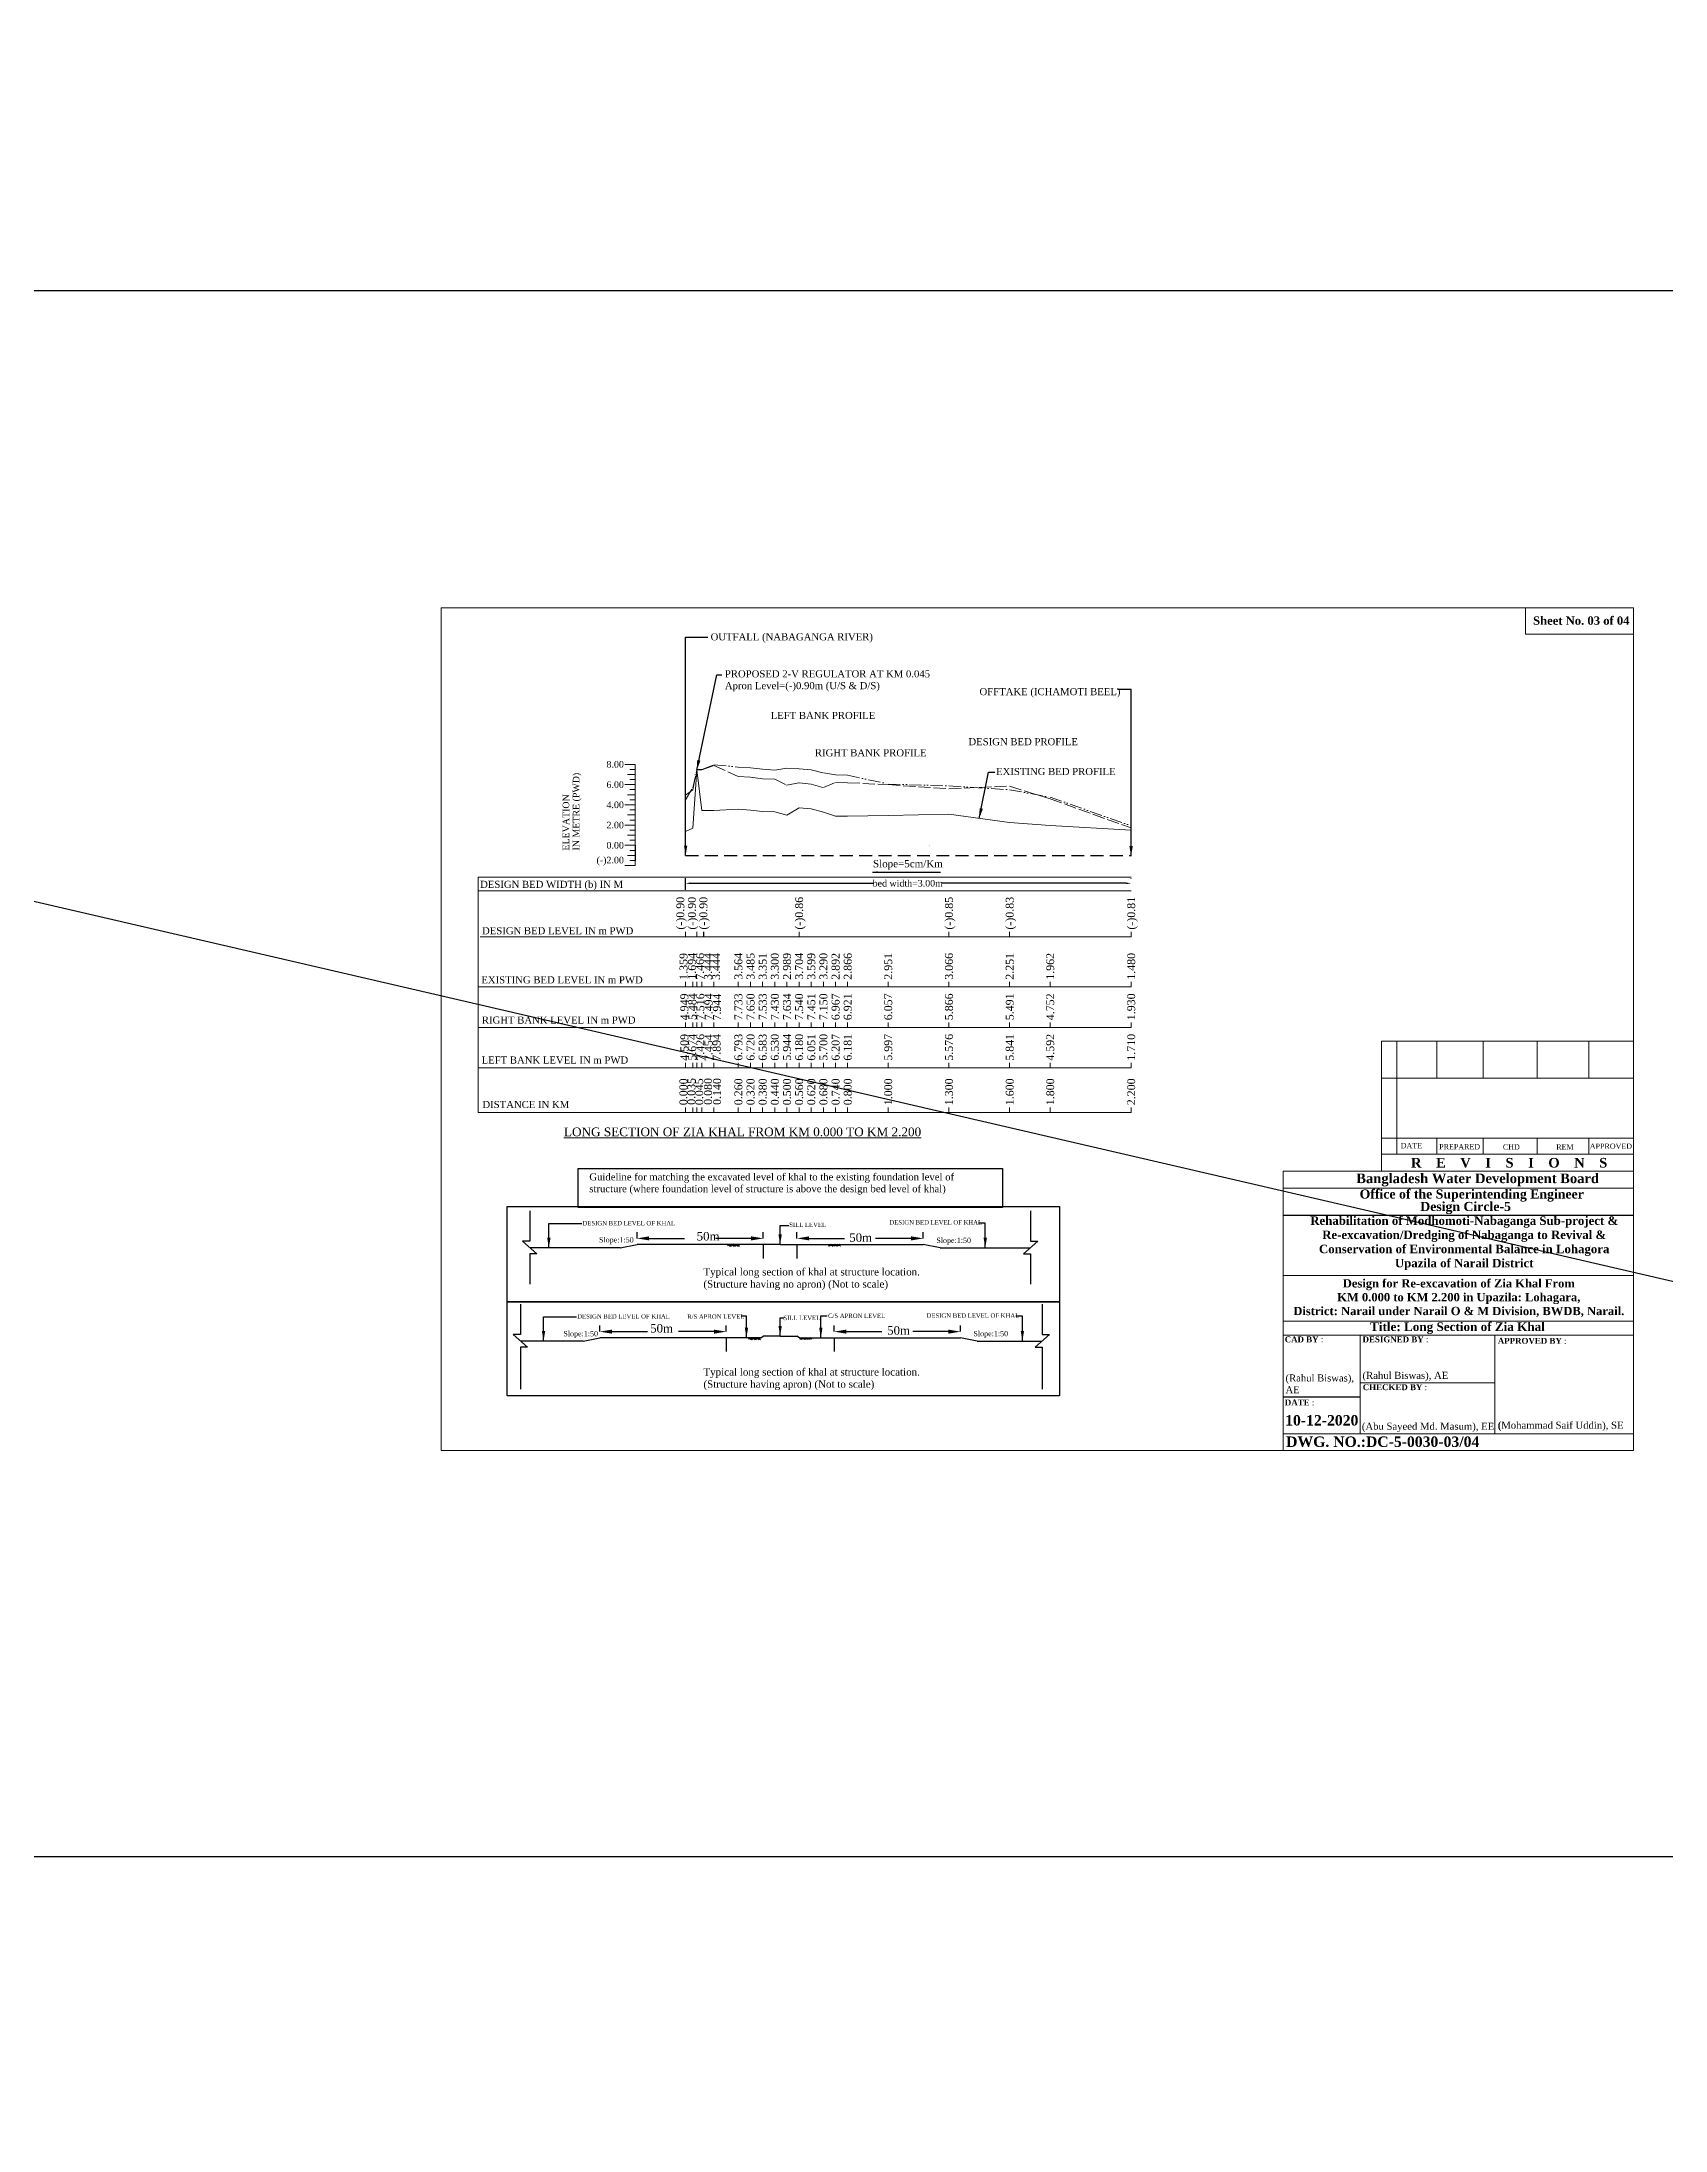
# Model space of a CAD drawing. Header units: metres. Extents: x 11843410 to 12733237, y -3989548 to -3515927.
# Drawn here: x 12210607 to 12370953, y -3722283 to -3515927 of the extents above; entities that cross this region are included whole.
import ezdxf
from ezdxf.enums import TextEntityAlignment as Align

# ---------------------------------------------------------------- set-up
doc = ezdxf.new("R2010")
doc.units = ezdxf.units.M
doc.header["$LTSCALE"] = 50
for name, pattern in [('ACAD_ISO02W100', [15, 12, -3]), ('ACAD_ISO12W100', [21, 12, -3, 0, -3, 0, -3]), ('DASHEDX2', [38.1, 25.4, -12.7])]:
    doc.linetypes.add(name, pattern=pattern)
doc.layers.add('Other line', color=7, linetype='Continuous', lineweight=15)
doc.styles.get("Standard").update_dxf_attribs({"font": 'times.ttf'})
doc.dimstyles.new('ISO-25', dxfattribs={"dimtxt": 1000, "dimasz": 1000, "dimexe": 500, "dimexo": 1000, "dimtad": 0, "dimdec": 0, "dimtxsty": 'Standard', "dimcen": 2.5, "dimclrd": 2, "dimclre": 256, "dimclrt": 1, "dimadec": 0, "dimazin": 0, "dimtfac": 1, "dimtdec": 0, "dimtmove": 0, "dimatfit": 3, "dimfxl": 1, "dimarcsym": 0})

# ---------------------------------------------------------------- blocks, each defined once
blk = doc.blocks.new('*D16')
at = {"layer": 'Defpoints', "color": 0, "lineweight": -2, "ltscale": 5, "transparency": 16777216}
for p in [(12274201, -3600714), (12318201, -3599077), (12318201, -3599600)]:
    blk.add_point(p, dxfattribs=at)
at = {"layer": 'Other line', "lineweight": -2, "ltscale": 5, "transparency": 16777216}
for p, q in [((12274201, -3599714), (12274201, -3598577)), ((12318201, -3598600), (12318201, -3598577))]:
    blk.add_line(p, q, dxfattribs=at)
at = {"layer": 'Other line', "color": 0, "lineweight": -2, "ltscale": 5, "transparency": 16777216}
for p, q in [((12274701, -3599077), (12292748, -3599077)), ((12317701, -3599077), (12299529, -3599077))]:
    blk.add_line(p, q, dxfattribs=at)
for points in [[(12274701, -3598993), (12274701, -3599160), (12274201, -3599077)], [(12317701, -3598993), (12317701, -3599160), (12318201, -3599077)]]:
    blk.add_solid(points, dxfattribs=at)
at = {"layer": 'Other line', "color": 0, "lineweight": 20, "ltscale": 5, "transparency": 16777216, "insert": (12296139, -3599077), "char_height": 650, "attachment_point": 5}
blk.add_mtext('bed width=3.00m', dxfattribs=at)

msp = doc.modelspace()

# ---------------------------------------------------------------- linework, layer by layer
at = {"lineweight": -2}
for p, q in [((12733236.795, -3722282.726), (11843410.486, -3515926.574)), ((12275800.608, -3591878.056), (12275800.608, -3591878.056)), ((12276007.89, -3604369.202), (12276007.89, -3603884.438)), ((12333220.438, -3649831.879), (12340819.911, -3649831.879))]:
    msp.add_line(p, q, dxfattribs=at)
at = {"color": 0, "lineweight": 20}
for p, q in [((12269200.608, -3587322.056), (12268200.608, -3587322.056)), ((12269200.608, -3588322.056), (12268450.608, -3588322.056)), ((12269200.608, -3587822.056), (12268700.608, -3587822.056)), ((12269200.608, -3597322.056), (12269200.608, -3587322.056)), ((12269200.608, -3589322.056), (12268200.608, -3589322.056)), ((12269200.608, -3590322.056), (12268450.608, -3590322.056)), ((12269200.608, -3588822.056), (12268700.608, -3588822.056)), ((12269200.608, -3589822.056), (12268700.608, -3589822.056)), ((12269200.608, -3591322.056), (12268200.608, -3591322.056)), ((12269200.608, -3592322.056), (12268450.608, -3592322.056)), ((12269200.608, -3590822.056), (12268700.608, -3590822.056)), ((12269200.608, -3591822.056), (12268700.608, -3591822.056)), ((12269200.608, -3593322.056), (12268200.608, -3593322.056)), ((12269200.608, -3594322.056), (12268450.608, -3594322.056)), ((12269200.608, -3592822.056), (12268700.608, -3592822.056)), ((12269200.608, -3593822.056), (12268700.608, -3593822.056)), ((12269200.608, -3595322.056), (12268200.608, -3595322.056)), ((12269200.608, -3596322.056), (12268450.608, -3596322.056)), ((12269200.608, -3596322.056), (12268450.608, -3596322.056)), ((12269200.608, -3594822.056), (12268700.608, -3594822.056)), ((12269200.608, -3595822.056), (12268700.608, -3595822.056)), ((12269200.608, -3595822.056), (12268700.608, -3595822.056)), ((12253700.608, -3598469.248), (12318200.608, -3598469.248)), ((12269200.608, -3597322.056), (12268200.608, -3597322.056)), ((12269200.608, -3597322.056), (12268200.608, -3597322.056)), ((12269200.608, -3596822.056), (12268700.608, -3596822.056)), ((12269200.608, -3596822.056), (12268700.608, -3596822.056)), ((12253700.608, -3599816.665), (12318200.608, -3599816.665)), ((12253894.858, -3604369.202), (12318200.608, -3604369.202)), ((12274200.608, -3604369.202), (12274200.608, -3603869.202)), ((12275300.608, -3604369.202), (12275300.608, -3603869.202)), ((12285400.608, -3604369.202), (12285400.608, -3603869.202)), ((12300200.608, -3604369.202), (12300200.608, -3603869.202)), ((12306200.608, -3604369.202), (12306200.608, -3603869.202)), ((12318200.608, -3604369.202), (12318200.608, -3603869.202)), ((12274200.608, -3609322.056), (12274200.608, -3608822.056)), ((12274900.608, -3609322.056), (12274900.608, -3608822.056)), ((12275300.608, -3609322.056), (12275300.608, -3608822.056)), ((12275800.608, -3609322.056), (12275800.608, -3608822.056)), ((12277000.608, -3609322.056), (12277000.608, -3608822.056)), ((12279400.608, -3609322.056), (12279400.608, -3608822.056)), ((12280600.608, -3609322.056), (12280600.608, -3608822.056)), ((12281800.608, -3609322.056), (12281800.608, -3608822.056)), ((12283000.608, -3609322.056), (12283000.608, -3608822.056)), ((12284200.608, -3609322.056), (12284200.608, -3608822.056)), ((12285400.608, -3609322.056), (12285400.608, -3608822.056)), ((12286600.608, -3609322.056), (12286600.608, -3608822.056)), ((12287800.608, -3609322.056), (12287800.608, -3608822.056)), ((12289000.608, -3609322.056), (12289000.608, -3608822.056)), ((12290200.608, -3609322.056), (12290200.608, -3608822.056)), ((12294200.608, -3609322.056), (12294200.608, -3608822.056)), ((12300200.608, -3609322.056), (12300200.608, -3608822.056)), ((12306200.608, -3609322.056), (12306200.608, -3608822.056)), ((12310200.608, -3609322.056), (12310200.608, -3608822.056)), ((12318200.608, -3609322.056), (12318200.608, -3608822.056)), ((12274200.608, -3613322.056), (12274200.608, -3612822.056)), ((12274900.608, -3613322.056), (12274900.608, -3612822.056)), ((12275300.608, -3613322.056), (12275300.608, -3612822.056)), ((12275800.608, -3613322.056), (12275800.608, -3612822.056)), ((12277000.608, -3613322.056), (12277000.608, -3612822.056)), ((12279400.608, -3613322.056), (12279400.608, -3612822.056)), ((12280600.608, -3613322.056), (12280600.608, -3612822.056)), ((12281800.608, -3613322.056), (12281800.608, -3612822.056)), ((12283000.608, -3613322.056), (12283000.608, -3612822.056)), ((12284200.608, -3613322.056), (12284200.608, -3612822.056)), ((12285400.608, -3613322.056), (12285400.608, -3612822.056)), ((12286600.608, -3613322.056), (12286600.608, -3612822.056)), ((12287800.608, -3613322.056), (12287800.608, -3612822.056)), ((12289000.608, -3613322.056), (12289000.608, -3612822.056)), ((12290200.608, -3613322.056), (12290200.608, -3612822.056)), ((12294200.608, -3613322.056), (12294200.608, -3612822.056)), ((12300200.608, -3613322.056), (12300200.608, -3612822.056)), ((12306200.608, -3613322.056), (12306200.608, -3612822.056)), ((12310200.608, -3613322.056), (12310200.608, -3612822.056)), ((12318200.608, -3613322.056), (12318200.608, -3612822.056)), ((12274200.608, -3617322.056), (12274200.608, -3616822.056)), ((12274900.608, -3617322.056), (12274900.608, -3616822.056)), ((12275300.608, -3617322.056), (12275300.608, -3616822.056)), ((12275800.608, -3617322.056), (12275800.608, -3616822.056)), ((12277000.608, -3617322.056), (12277000.608, -3616822.056)), ((12279400.608, -3617322.056), (12279400.608, -3616822.056)), ((12280600.608, -3617322.056), (12280600.608, -3616822.056)), ((12281800.608, -3617322.056), (12281800.608, -3616822.056)), ((12283000.608, -3617322.056), (12283000.608, -3616822.056)), ((12284200.608, -3617322.056), (12284200.608, -3616822.056)), ((12285400.608, -3617322.056), (12285400.608, -3616822.056)), ((12286600.608, -3617322.056), (12286600.608, -3616822.056)), ((12287800.608, -3617322.056), (12287800.608, -3616822.056)), ((12289000.608, -3617322.056), (12289000.608, -3616822.056)), ((12290200.608, -3617322.056), (12290200.608, -3616822.056)), ((12294200.608, -3617322.056), (12294200.608, -3616822.056)), ((12300200.608, -3617322.056), (12300200.608, -3616822.056)), ((12306200.608, -3617322.056), (12306200.608, -3616822.056)), ((12310200.608, -3617322.056), (12310200.608, -3616822.056)), ((12318200.608, -3617322.056), (12318200.608, -3616822.056)), ((12274200.608, -3621722.056), (12274200.608, -3621222.056)), ((12274900.608, -3621722.056), (12274900.608, -3621222.056)), ((12275300.608, -3621722.056), (12275300.608, -3621222.056)), ((12275800.608, -3621722.056), (12275800.608, -3621222.056)), ((12277000.608, -3621722.056), (12277000.608, -3621222.056)), ((12279400.608, -3621722.056), (12279400.608, -3621222.056)), ((12280600.608, -3621722.056), (12280600.608, -3621222.056)), ((12281800.608, -3621722.056), (12281800.608, -3621222.056)), ((12283000.608, -3621722.056), (12283000.608, -3621222.056)), ((12284200.608, -3621722.056), (12284200.608, -3621222.056)), ((12285400.608, -3621722.056), (12285400.608, -3621222.056)), ((12286600.608, -3621722.056), (12286600.608, -3621222.056)), ((12287800.608, -3621722.056), (12287800.608, -3621222.056)), ((12289000.608, -3621722.056), (12289000.608, -3621222.056)), ((12290200.608, -3621722.056), (12290200.608, -3621222.056)), ((12294200.608, -3621722.056), (12294200.608, -3621222.056)), ((12300200.608, -3621722.056), (12300200.608, -3621222.056)), ((12306200.608, -3621722.056), (12306200.608, -3621222.056)), ((12310200.608, -3621722.056), (12310200.608, -3621222.056)), ((12318200.608, -3621722.056), (12318200.608, -3621222.056)), ((12253700.608, -3621722.056), (12318200.608, -3621722.056))]:
    msp.add_line(p, q, dxfattribs=at)
for p, q in [((12269200.608, -3595322.056), (12269200.608, -3596822.056)), ((12333220.438, -3631864.473), (12367816.844, -3631864.473))]:
    msp.add_line(p, q)
at = {"linetype": 'DASHEDX2', "lineweight": 30}
msp.add_line((12274198.834, -3596322.056), (12318184.056, -3596322.056), dxfattribs=at)
at = {"lineweight": 20}
for p, q in [((12253700.608, -3621722.056), (12253700.608, -3598469.248)), ((12253700.608, -3609322.056), (12318200.608, -3609322.056)), ((12253700.608, -3613322.056), (12318200.608, -3613322.056)), ((12253700.608, -3617322.056), (12318200.608, -3617322.056))]:
    msp.add_line(p, q, dxfattribs=at)
at = {"color": 0, "linetype": 'ByBlock', "lineweight": 20}
for p, q in [((12342931.576, -3614663.449), (12342931.576, -3627508.084)), ((12342931.576, -3614663.449), (12367816.844, -3614663.449)), ((12343617.227, -3614663.449), (12367816.844, -3614663.449)), ((12343617.227, -3614663.449), (12367816.844, -3614663.449)), ((12343617.227, -3614663.449), (12367816.844, -3614663.449)), ((12344447.856, -3614663.449), (12344447.856, -3625851.248)), ((12344447.856, -3614663.449), (12344447.856, -3625851.248)), ((12344447.856, -3614663.449), (12344447.856, -3625851.248)), ((12344447.856, -3614663.449), (12344447.856, -3625851.248)), ((12348408.015, -3614663.449), (12348408.015, -3618322.019)), ((12352970.602, -3614663.449), (12352970.602, -3618322.019)), ((12358314.924, -3614663.449), (12358314.924, -3618322.019)), ((12363416.415, -3614663.449), (12363416.415, -3618322.019)), ((12342931.576, -3618322.019), (12367816.844, -3618322.019)), ((12343617.227, -3618322.019), (12367816.844, -3618322.019)), ((12343617.227, -3618322.019), (12367816.844, -3618322.019)), ((12343617.227, -3618322.019), (12367816.844, -3618322.019)), ((12342931.576, -3624260.566), (12367816.844, -3624260.566)), ((12343617.227, -3624260.566), (12367816.844, -3624260.566)), ((12343617.227, -3624260.566), (12367816.844, -3624260.566)), ((12343617.227, -3624260.566), (12367816.844, -3624260.566)), ((12348408.015, -3624260.566), (12348408.015, -3625851.248)), ((12352970.602, -3624260.566), (12352970.602, -3625851.248)), ((12358314.924, -3624260.566), (12358314.924, -3625851.248)), ((12363416.415, -3624260.566), (12363416.415, -3625851.248)), ((12333220.438, -3627508.084), (12367816.844, -3627508.084)), ((12333220.438, -3655131.926), (12333220.438, -3627508.084)), ((12342931.576, -3625851.248), (12367816.844, -3625851.248)), ((12343617.227, -3625851.248), (12367816.844, -3625851.248)), ((12343617.227, -3625851.248), (12367816.844, -3625851.248)), ((12343617.227, -3625851.248), (12367816.844, -3625851.248)), ((12333220.438, -3629193.015), (12367816.844, -3629193.015)), ((12367816.844, -3631528.328), (12367816.844, -3653804.428)), ((12367816.844, -3631528.328), (12367816.844, -3653804.428)), ((12333220.438, -3637834.572), (12367816.844, -3637834.572)), ((12333220.438, -3642338.556), (12367816.844, -3642338.556)), ((12333220.438, -3643721.622), (12367816.844, -3643721.622)), ((12340819.911, -3643721.622), (12340819.911, -3653475.091)), ((12354138.098, -3643721.622), (12354138.098, -3653475.091)), ((12340819.911, -3648418.063), (12354138.098, -3648418.063)), ((12333220.438, -3653475.091), (12367380.917, -3653475.091)), ((12336901.005, -3653475.091), (12367816.844, -3653475.091)), ((12336901.005, -3653475.091), (12367380.917, -3653475.091)), ((12336901.005, -3653475.091), (12367380.917, -3653475.091)), ((12367816.844, -3653804.428), (12367816.844, -3655131.926)), ((12333220.438, -3655131.926), (12367816.844, -3655131.926))]:
    msp.add_line(p, q, dxfattribs=at)
at = {"color": 0, "ltscale": 0.5}
for p, q in [((12258817.997, -3631444.785), (12258817.997, -3634450.786)), ((12308249.618, -3631444.785), (12308249.618, -3634450.786)), ((12258817.997, -3634450.786), (12258094.505, -3634450.786)), ((12258094.505, -3634450.786), (12259488.267, -3635701.512)), ((12267733.408, -3635103.825), (12258817.997, -3635103.825)), ((12259488.267, -3635701.512), (12258817.997, -3635701.512)), ((12258817.997, -3635701.512), (12258817.997, -3638672.607)), ((12267733.408, -3635103.825), (12269396.608, -3634771.185)), ((12281870.608, -3634771.185), (12269396.608, -3634771.185)), ((12270596.608, -3634163.052), (12274104.09, -3634163.052)), ((12280670.608, -3634163.052), (12277163.125, -3634163.052)), ((12278361.216, -3634876.244), (12278332.108, -3634905.321)), ((12278538.064, -3634763.289), (12278418.263, -3634904.768)), ((12278418.263, -3634763.289), (12278620.902, -3634924.042)), ((12278538.064, -3634763.289), (12278742.295, -3634925.305)), ((12278617.93, -3634876.244), (12278588.823, -3634905.321)), ((12278912.297, -3634761.007), (12278792.497, -3634902.486)), ((12278792.497, -3634761.007), (12278995.135, -3634921.76)), ((12278912.297, -3634761.007), (12279116.528, -3634923.023)), ((12279133.004, -3634881.89), (12279103.896, -3634910.968)), ((12279214.626, -3634766.549), (12279126.352, -3634854.732)), ((12279309.852, -3634768.935), (12279190.052, -3634910.414)), ((12279190.052, -3634768.935), (12279392.691, -3634929.688)), ((12279309.852, -3634768.935), (12279514.083, -3634930.951)), ((12283533.808, -3634771.185), (12281870.608, -3634771.185)), ((12281870.608, -3634771.185), (12281870.608, -3636137.271)), ((12283533.808, -3634771.185), (12285197.008, -3634771.185)), ((12285197.008, -3634771.185), (12285197.008, -3636137.271)), ((12285197.008, -3634771.185), (12297671.008, -3634771.185)), ((12286397.008, -3634163.052), (12289904.49, -3634163.052)), ((12288506.563, -3634768.935), (12288302.332, -3634930.951)), ((12288626.363, -3634768.935), (12288423.724, -3634929.688)), ((12288506.563, -3634768.935), (12288626.363, -3634910.414)), ((12288601.789, -3634766.549), (12288690.064, -3634854.732)), ((12288683.411, -3634881.89), (12288712.519, -3634910.968)), ((12288904.118, -3634768.207), (12288699.887, -3634930.223)), ((12289023.919, -3634768.207), (12288821.28, -3634928.96)), ((12288904.118, -3634768.207), (12289023.919, -3634909.686)), ((12288999.345, -3634765.821), (12289087.619, -3634854.003)), ((12289278.352, -3634770.489), (12289074.121, -3634932.505)), ((12289398.152, -3634770.489), (12289195.513, -3634931.242)), ((12289198.485, -3634883.444), (12289227.593, -3634912.521)), ((12289278.352, -3634770.489), (12289398.152, -3634911.968)), ((12289373.578, -3634768.102), (12289461.853, -3634856.285)), ((12289455.2, -3634883.444), (12289484.308, -3634912.521)), ((12296471.008, -3634163.052), (12292963.525, -3634163.052)), ((12299334.208, -3635103.825), (12297671.008, -3634771.185)), ((12299334.208, -3635103.825), (12308249.618, -3635103.825)), ((12308973.11, -3634450.786), (12307579.349, -3635701.512)), ((12307579.349, -3635701.512), (12308249.618, -3635701.512)), ((12308249.618, -3634450.786), (12308973.11, -3634450.786)), ((12308249.618, -3635701.512), (12308249.618, -3638672.607)), ((12257899.71, -3640657.702), (12257899.71, -3643663.704)), ((12309405.505, -3640657.702), (12309405.505, -3643663.704)), ((12257899.71, -3643663.704), (12257176.218, -3643663.704)), ((12257176.218, -3643663.704), (12258569.98, -3644914.43)), ((12264064.721, -3644316.742), (12265727.921, -3643984.102)), ((12278201.921, -3643984.102), (12265727.921, -3643984.102)), ((12266927.921, -3643375.97), (12270435.404, -3643375.97)), ((12277001.921, -3643375.97), (12273494.438, -3643375.97)), ((12281613.893, -3643984.102), (12278201.921, -3643984.102)), ((12278201.921, -3643984.102), (12278201.921, -3645350.188)), ((12280434.816, -3644092.244), (12280405.708, -3644121.321)), ((12280516.437, -3643984.102), (12280428.163, -3644072.285)), ((12280611.664, -3643979.289), (12280491.863, -3644120.768)), ((12280491.863, -3643979.289), (12280694.502, -3644140.042)), ((12280611.664, -3643979.289), (12280815.895, -3644141.305)), ((12280691.53, -3644092.244), (12280662.423, -3644121.321)), ((12280890.67, -3643981.821), (12280802.396, -3644070.003)), ((12280985.897, -3643977.007), (12280866.097, -3644118.486)), ((12280866.097, -3643977.007), (12281068.735, -3644137.76)), ((12281528.321, -3643984.102), (12280957.843, -3643984.102)), ((12280985.897, -3643977.007), (12281190.128, -3644139.023)), ((12281206.604, -3644097.89), (12281177.496, -3644126.968)), ((12281288.226, -3643989.749), (12281199.952, -3644077.932)), ((12281383.452, -3643984.935), (12281263.652, -3644126.414)), ((12281263.652, -3643984.935), (12281466.291, -3644145.688)), ((12281383.452, -3643984.935), (12281587.683, -3644146.951)), ((12281613.893, -3643984.102), (12281870.608, -3643812.959)), ((12283533.808, -3643812.959), (12281870.608, -3643812.959)), ((12283533.808, -3643812.959), (12285197.008, -3643812.959)), ((12285453.723, -3643984.102), (12285197.008, -3643812.959)), ((12285453.723, -3643984.102), (12288865.694, -3643984.102)), ((12285684.163, -3643984.935), (12285479.932, -3644146.951)), ((12285539.294, -3643984.102), (12286109.772, -3643984.102)), ((12285803.963, -3643984.935), (12285601.324, -3644145.688)), ((12285684.163, -3643984.935), (12285803.963, -3644126.414)), ((12285779.389, -3643989.749), (12285867.664, -3644077.932)), ((12285861.011, -3644097.89), (12285890.119, -3644126.968)), ((12286081.718, -3643977.007), (12285877.487, -3644139.023)), ((12286201.519, -3643977.007), (12285998.88, -3644137.76)), ((12286081.718, -3643977.007), (12286201.519, -3644118.486)), ((12286176.945, -3643981.821), (12286265.219, -3644070.003)), ((12286455.952, -3643979.289), (12286251.721, -3644141.305)), ((12286575.752, -3643979.289), (12286373.113, -3644140.042)), ((12286376.085, -3644092.244), (12286405.193, -3644121.321)), ((12286455.952, -3643979.289), (12286575.752, -3644120.768)), ((12286551.178, -3643984.102), (12286639.453, -3644072.285)), ((12286632.8, -3644092.244), (12286661.908, -3644121.321)), ((12288865.694, -3643984.102), (12288865.694, -3645350.188)), ((12288865.694, -3643984.102), (12301339.694, -3643984.102)), ((12290065.694, -3643375.97), (12293573.177, -3643375.97)), ((12300139.694, -3643375.97), (12296632.211, -3643375.97)), ((12303002.894, -3644316.742), (12301339.694, -3643984.102)), ((12310128.997, -3643663.704), (12308735.235, -3644914.43)), ((12309405.505, -3643663.704), (12310128.997, -3643663.704)), ((12264064.721, -3644316.742), (12257899.71, -3644316.742)), ((12258569.98, -3644914.43), (12257899.71, -3644914.43)), ((12257899.71, -3644914.43), (12257899.71, -3649059.124)), ((12303002.894, -3644316.742), (12309405.505, -3644316.742)), ((12308735.235, -3644914.43), (12309405.505, -3644914.43)), ((12309405.505, -3644914.43), (12309405.505, -3649059.124))]:
    msp.add_line(p, q, dxfattribs=at)
at = {"ltscale": 0.5}
for p, q in [((12269396.608, -3634163.052), (12269396.608, -3633563.052)), ((12281870.608, -3634163.052), (12281870.608, -3633563.052)), ((12285197.008, -3634163.052), (12285197.008, -3633563.052)), ((12297671.008, -3634163.052), (12297671.008, -3633563.052)), ((12265727.921, -3643375.97), (12265727.921, -3642775.97)), ((12278201.921, -3643375.97), (12278201.921, -3642775.97)), ((12288865.694, -3643375.97), (12288865.694, -3642775.97)), ((12301339.694, -3643375.97), (12301339.694, -3642775.97))]:
    msp.add_line(p, q, dxfattribs=at)
at = {"lineweight": -2}
msp.add_lwpolyline([(11944191.903, -3540492.787), (12569774.212, -3540492.787), (12569774.212, -3695259.89), (11944191.903, -3695259.89)], close=True, dxfattribs=at)
at = {"color": 7, "linetype": 'ByBlock', "lineweight": 18}
for points in [[(12250047.886, -3655131.926), (12250047.886, -3571852.449), (12367816.844, -3571852.449), (12367816.844, -3655131.926), (12250047.886, -3655131.926)], [(12367816.844, -3571852.449), (12357143.953, -3571852.449), (12357143.953, -3574472.179), (12367816.844, -3574472.179)]]:
    msp.add_lwpolyline(points, close=True, dxfattribs=at)
at = {"color": 0, "lineweight": 20}
for points in [[(12282533.694, -3582514.661, 0, 0, 0), (12281828.617, -3582514.327, 0, 0, 0), (12280770.498, -3586582.672, 299.625, 0, 0), (12280493.694, -3587664.661, 0, 0, 0)], [(12286809.004, -3586191.648, 0, 0, 0), (12284884.622, -3586201.99, 0, 0, 0), (12284429.746, -3588242.668, 299.625, 0, 0), (12284200.608, -3589378.056, 0, 0, 0)], [(12301863.836, -3585003.239, 0, 0, 0), (12300113.836, -3585003.239, 0, 0, 0), (12298500.842, -3594314.806, 299.625, 0, 0), (12298317.517, -3595313.905, 0, 0, 0)], [(12264200.608, -3595971.167, 0, 0, 0), (12264200.608, -3588224.5, 276.667, 0, 0), (12264200.608, -3587671.167, 0, 0, 0)]]:
    msp.add_lwpolyline(points, format="xyseb", dxfattribs=at)
at = {"color": 6, "linetype": 'ACAD_ISO12W100', "lineweight": 20, "ltscale": 2}
msp.add_lwpolyline([(12274200.608, -3590373.056), (12274900.608, -3589838.056), (12275300.608, -3587806.056), (12275800.608, -3587828.056), (12277000.608, -3587378.056), (12279400.608, -3587589.056), (12280600.608, -3587672.056), (12281800.608, -3587789.056), (12283000.608, -3587892.056), (12284200.608, -3587688.056), (12285400.608, -3587782.056), (12286600.608, -3587871.056), (12287800.608, -3588172.056), (12289000.608, -3588355.056), (12290200.608, -3588401.056), (12294200.608, -3589265.056), (12300200.608, -3589456.056), (12306200.608, -3589831.056), (12310200.608, -3590570.056), (12318200.608, -3593392.056)], dxfattribs=at)
at = {"color": 3, "linetype": 'ACAD_ISO02W100', "lineweight": 20, "ltscale": 2}
msp.add_lwpolyline([(12274200.608, -3590813.056), (12274900.608, -3589648.056), (12275300.608, -3587896.056), (12275800.608, -3587868.056), (12277000.608, -3587428.056), (12279400.608, -3588529.056), (12280600.608, -3588602.056), (12281800.608, -3588739.056), (12283000.608, -3588792.056), (12284200.608, -3589378.056), (12285400.608, -3589142.056), (12286600.608, -3589271.056), (12287800.608, -3589622.056), (12289000.608, -3589115.056), (12290200.608, -3589141.056), (12294200.608, -3589325.056), (12300200.608, -3589746.056), (12306200.608, -3589481.056), (12310200.608, -3590730.056), (12318200.608, -3593612.056)], dxfattribs=at)
at = {"color": 1, "lineweight": 20}
msp.add_lwpolyline([(12274200.608, -3593963.056), (12274900.608, -3593628.056), (12275300.608, -3587856.056), (12275800.608, -3591878.056), (12277000.608, -3591878.056), (12279400.608, -3591758.056), (12280600.608, -3591837.056), (12281800.608, -3591971.056), (12283000.608, -3592022.056), (12284200.608, -3592333.056), (12285400.608, -3591618.056), (12286600.608, -3591723.056), (12287800.608, -3592032.056), (12289000.608, -3592430.056), (12290200.608, -3592456.056), (12294200.608, -3592371.056), (12300200.608, -3592256.056), (12306200.608, -3593071.056), (12310200.608, -3593360.056), (12318200.608, -3593842.056)], dxfattribs=at)
at = {"color": 1, "lineweight": -2}
msp.add_lwpolyline([(12263600.097, -3627240.762), (12305493.982, -3627240.762), (12305493.982, -3631098.564), (12263600.097, -3631098.564)], close=True, dxfattribs=at)
at = {"color": 0, "ltscale": 0.5}
for points in [[(12256579.782, -3631021.346), (12311126.917, -3631021.346), (12311126.917, -3640423.12), (12256579.782, -3640423.12)], [(12256579.782, -3640423.12), (12311126.917, -3640423.12), (12311126.917, -3649731.295), (12256579.782, -3649731.295)]]:
    msp.add_lwpolyline(points, close=True, dxfattribs=at)
for points in [[(12270596.608, -3633963.052), (12270596.608, -3634363.052), (12269396.608, -3634163.052)], [(12280670.608, -3633963.052), (12280670.608, -3634363.052), (12281870.608, -3634163.052)], [(12286397.008, -3633963.052), (12286397.008, -3634363.052), (12285197.008, -3634163.052)], [(12296471.008, -3633963.052), (12296471.008, -3634363.052), (12297671.008, -3634163.052)], [(12266927.921, -3643175.97), (12266927.921, -3643575.97), (12265727.921, -3643375.97)], [(12277001.921, -3643175.97), (12277001.921, -3643575.97), (12278201.921, -3643375.97)], [(12290065.694, -3643175.97), (12290065.694, -3643575.97), (12288865.694, -3643375.97)], [(12300139.694, -3643175.97), (12300139.694, -3643575.97), (12301339.694, -3643375.97)]]:
    msp.add_solid(points, dxfattribs=at)

# ---------------------------------------------------------------- texts
at = {"color": 0, "lineweight": 20}
for s, height, p in [('IN METRE (PWD)', 650, (12263700.608, -3595841.167)), ('ELEVATION', 650, (12262700.608, -3595841.167)), ('(-)0.90', 780, (12274060.924, -3603652.535)), ('(-)0.90', 780, (12275208.864, -3603652.535)), ('(-)0.90', 780, (12276340.538, -3603652.535)), ('(-)0.86', 780, (12285798.16, -3603652.535)), ('(-)0.85', 780, (12300598.16, -3603652.535)), ('(-)0.83', 780, (12306598.16, -3603652.535)), ('(-)0.81', 780, (12318598.16, -3603652.535)), ('1.359', 780, (12274378.688, -3608614.152)), ('1.694', 780, (12275216.023, -3608601.063)), ('7.466', 780, (12276006.869, -3608608.875)), ('3.444', 780, (12276800.45, -3608621.014)), ('3.444', 780, (12277593.69, -3608621.014)), ('3.564', 780, (12279798.16, -3608605.389)), ('3.485', 780, (12280998.16, -3608605.389)), ('3.351', 780, (12282198.16, -3608605.389)), ('3.300', 780, (12283398.16, -3608605.389)), ('2.989', 780, (12284598.16, -3608605.389)), ('3.704', 780, (12285798.16, -3608605.389)), ('3.599', 780, (12286998.16, -3608605.389)), ('3.290', 780, (12288198.16, -3608605.389)), ('2.892', 780, (12289398.16, -3608605.389)), ('2.866', 780, (12290598.16, -3608605.389)), ('2.951', 780, (12294598.16, -3608605.389)), ('3.066', 780, (12300598.16, -3608605.389)), ('2.251', 780, (12306598.16, -3608605.389)), ('1.962', 780, (12310598.16, -3608605.389)), ('1.480', 780, (12318598.16, -3608605.389)), ('4.949', 780, (12274457.757, -3612617.077)), ('5.484', 780, (12275249.634, -3612593.275)), ('7.516', 780, (12276034.95, -3612605.389)), ('7.494', 780, (12276862.642, -3612604.28)), ('7.944', 780, (12277686.781, -3612637.942)), ('7.733', 780, (12279798.16, -3612605.389)), ('7.650', 780, (12280998.16, -3612605.389)), ('7.533', 780, (12282198.16, -3612605.389)), ('7.430', 780, (12283398.16, -3612605.389)), ('7.634', 780, (12284598.16, -3612605.389)), ('7.540', 780, (12285798.16, -3612605.389)), ('7.451', 780, (12286998.16, -3612605.389)), ('7.150', 780, (12288198.16, -3612605.389)), ('6.967', 780, (12289398.16, -3612605.389)), ('6.921', 780, (12290598.16, -3612605.389)), ('6.057', 780, (12294598.16, -3612605.389)), ('5.866', 780, (12300598.16, -3612605.389)), ('5.491', 780, (12306598.16, -3612605.389)), ('4.752', 780, (12310598.16, -3612605.389)), ('1.930', 780, (12318598.16, -3612605.389)), ('4.509', 780, (12274461.039, -3616613.006)), ('5.674', 780, (12275238.145, -3616605.389)), ('7.426', 780, (12276034.13, -3616605.389)), ('7.454', 780, (12276850.403, -3616644.645)), ('7.894', 780, (12277647.925, -3616611.385)), ('6.793', 780, (12279798.16, -3616605.389)), ('6.720', 780, (12280998.16, -3616605.389)), ('6.583', 780, (12282198.16, -3616605.389)), ('6.530', 780, (12283398.16, -3616605.389)), ('5.944', 780, (12284598.16, -3616605.389)), ('6.180', 780, (12285798.16, -3616605.389)), ('6.051', 780, (12286998.16, -3616605.389)), ('5.700', 780, (12288198.16, -3616605.389)), ('6.207', 780, (12289398.16, -3616605.389)), ('6.181', 780, (12290598.16, -3616605.389)), ('5.997', 780, (12294598.16, -3616605.389)), ('5.576', 780, (12300598.16, -3616605.389)), ('5.841', 780, (12306598.16, -3616605.389)), ('4.592', 780, (12310598.16, -3616605.389)), ('1.710', 780, (12318598.16, -3616605.389)), ('0.000', 780, (12274365.768, -3621002.28)), ('0.035', 780, (12275152.654, -3620964.841)), ('0.045', 780, (12275927.944, -3620995.42)), ('0.080', 780, (12276800.343, -3620965.243)), ('0.140', 780, (12277687.887, -3620975.469)), ('0.260', 780, (12279798.16, -3621005.389)), ('0.320', 780, (12280998.16, -3621005.389)), ('0.380', 780, (12282198.16, -3621005.389)), ('0.440', 780, (12283398.16, -3621005.389)), ('0.500', 780, (12284598.16, -3621005.389)), ('0.560', 780, (12285798.16, -3621005.389)), ('0.620', 780, (12286998.16, -3621005.389)), ('0.680', 780, (12288198.16, -3621005.389)), ('0.740', 780, (12289398.16, -3621005.389)), ('0.800', 780, (12290598.16, -3621005.389)), ('1.000', 780, (12294598.16, -3621005.389)), ('1.300', 780, (12300598.16, -3621005.389)), ('1.600', 780, (12306598.16, -3621005.389)), ('1.800', 780, (12310598.16, -3621005.389)), ('2.200', 780, (12318598.16, -3621005.389))]:
    msp.add_text(s, height=height, rotation=90, dxfattribs=at).set_placement(p)
for s, p in [('8.00', (12268100.608, -3587647.056)), ('6.00', (12268100.608, -3589647.056)), ('4.00', (12268100.608, -3591647.056)), ('2.00', (12268100.608, -3593647.056)), ('(-)2.00', (12268100.608, -3597106.412)), ('0.00', (12268100.608, -3595647.056))]:
    msp.add_text(s, height=650, dxfattribs=at).set_placement(p, align=Align.RIGHT)
at = {"color": 0, "linetype": 'ByBlock', "lineweight": 20}
for s, p in [('DATE', (12344830.182, -3625256.592)), ('PREPARED', (12348630.52, -3625361.922)), ('CHD ', (12354923.078, -3625383.045)), (' REM', (12359994.105, -3625388.508)), ('APPROVED', (12363505.246, -3625309.257))]:
    msp.add_text(s, height=517.3845, dxfattribs=at).set_placement(p)
at = {"color": 0, "ltscale": 0.5}
for s, height, p in [('DESIGN BED LEVEL OF KHAL', 431.28107, (12264015.833, -3632870.43)), ('SILL LEVEL', 431.2811, (12284429.64, -3633023.83)), ('DESIGN BED LEVEL OF KHAL', 431.28107, (12294333.075, -3632791.23)), ('Slope:1:50', 517.5373, (12265644.433, -3634564.997)), ('Slope:1:50', 517.5373, (12298957.627, -3634613.513)), ('DESIGN BED LEVEL OF KHAL', 431.28107, (12263493.547, -3642083.347)), ('R/S APRON LEVEL', 431.28107, (12274358.463, -3642105.203)), ('SILL LEVEL', 431.2811, (12283853.64, -3642238.405)), ('C/S APRON LEVEL', 431.28107, (12288273.53, -3642026.003)), ('DESIGN BED LEVEL OF KHAL', 431.28107, (12298001.762, -3642004.147)), ('Slope:1:50', 517.5373, (12262122.961, -3643833.631)), ('Slope:1:50', 517.5373, (12302626.313, -3643826.431))]:
    msp.add_text(s, height=height, dxfattribs=at).set_placement(p)
at = {"color": 7, "linetype": 'ByBlock', "lineweight": 18}
for s, insert, char_height, width, attachment_point in [('{\\fTimes New Roman|b1|i0|c0|p18;Sheet No. 03 of 04}', (12357900.545, -3572705.545), 825.64287, 29656.82342, 1), ('{\\fTimes New Roman|b1|i0|c0|p18;Rehabilitation of Modhomoti-Nabaganga Sub-project & Re-excavation/Dredging of Nabaganga to Revival & \\PConservation of Environmental Balance in Lohagora \\PUpazila of Narail District}', (12351097.909, -3634642.455), 838.851187, 40641.45884, 5), ('\\pl1.346,t0.8985;{\\fTimes New Roman|b1|i0|c0|p18;Design for Re-excavation of Zia Khal From \\PKM 0.000 to KM 2.200 in Upazila: Lohagara, \\PDistrict: Narail under Narail O & M Division, BWDB, Narail.}', (12350564.225, -3640065.396), 820.21005, 35633.27721, 5)]:
    msp.add_mtext(s, dxfattribs=dict(at, insert=insert, char_height=char_height, width=width, attachment_point=attachment_point))
at = {"color": 0, "lineweight": 20, "char_height": 700, "attachment_point": 1}
for s, insert in [('OUTFALL (NABAGANGA RIVER)', (12276665.736, -3574372.251)), ('PROPOSED 2-V REGULATOR AT KM 0.045\\PApron Level=(-)0.90m (U/S & D/S)', (12278075.619, -3578028.349)), ('OFFTAKE (ICHAMOTI BEEL)', (12303226.719, -3579789.775)), ('LEFT BANK PROFILE', (12282598.55, -3582138.514)), ('RIGHT BANK PROFILE', (12286964.046, -3585829.774)), ('DESIGN BED PROFILE', (12302133.715, -3584735.276)), ('EXISTING BED PROFILE', (12304863.855, -3587681.646)), ('DESIGN BED WIDTH (b) IN M', (12253898.416, -3598827.958)), ('DESIGN BED LEVEL IN m PWD', (12254089.107, -3603416.348)), ('EXISTING BED LEVEL IN m PWD', (12254018.37, -3608264.89)), ('RIGHT BANK LEVEL IN m PWD', (12254073.261, -3612239.873)), ('LEFT BANK LEVEL IN m PWD', (12254050.433, -3616189.576)), ('DISTANCE IN KM', (12254128.751, -3620582.676))]:
    msp.add_mtext(s, dxfattribs=dict(at, insert=insert))
at = {"color": 0, "linetype": 'ByBlock', "lineweight": 20}
for s, insert, char_height, width, attachment_point in [('\\pi-861.6,l861.6,t3.705e+004;{\\LLONG SECTION OF ZIA KHAL FROM KM 0.000 TO KM 2.200}', (12262183.317, -3623207.951), 861.58511, 51805.10946, 1), ('{\\fTimes New Roman|b1|i0|c0|p18;Bangladesh Water Development Board}', (12340440.21, -3627751.595), 950.69408, 34148.62239, 1), ('{\\fTimes New Roman|b1|i0|c0|p18;R    E    V    I    S    I    O    N    S}', (12345844.119, -3626210.144), 950.69408, 21311.47918, 1), ('{\\fTimes New Roman|b1|i0|c0|p18;Office of the Superintending Engineer}', (12340766.782, -3629325.795), 900.75095, 32354.68139, 1), ('{\\fTimes New Roman|b1|i0|c0|p18;Design Circle-5}', (12346759.383, -3630557.34), 900.75095, 32354.68139, 1), ('{\\fTimes New Roman|b1|i0|c0|p18;Title: Long Section of Zia Khal\\C7;\\C256;}', (12350435.556, -3643032.653), 858.80708, 34645.75478, 5)]:
    msp.add_mtext(s, dxfattribs=dict(at, insert=insert, char_height=char_height, width=width, attachment_point=attachment_point))
at = {"color": 0, "ltscale": 0.5, "attachment_point": 1}
for s, insert, char_height, width in [('Guideline for matching the excavated level of khal to the existing foundation level of structure (where foundation level of structure is above the design bed level of khal)', (12264688.726, -3627733.095), 700, 39228.01247), ('Typical long section of khal at structure location.\\P(Structure having no apron) (Not to scale)', (12275956.594, -3637105.382), 720, 20923.12431), ('Typical long section of khal at structure location.\\P(Structure having apron) (Not to scale)', (12275956.594, -3646996.756), 720, 21211.82243)]:
    msp.add_mtext(s, dxfattribs=dict(at, insert=insert, char_height=char_height, width=width))
at = {"color": 1, "ltscale": 0.5, "char_height": 840, "attachment_point": 5}
for insert in [(12276420.24, -3633954.325), (12291488.52, -3634086.325), (12271824.16, -3643055.367), (12295232.601, -3643259.367)]:
    msp.add_mtext('50m', dxfattribs=dict(at, insert=insert))
at = {"color": 0, "linetype": 'ByBlock', "lineweight": 20, "attachment_point": 1}
for s, insert, char_height in [('{\\fTimes New Roman|b1|i0|c0|p18;CAD BY} :', (12333370.677, -3643850.006), 582.0576), ('{\\fTimes New Roman|b1|i0|c0|p18;DESIGNED BY} :', (12341062.366, -3643850.006), 582.0576), ('{\\fTimes New Roman|b1|i0|c0|p18;APPROVED BY} :', (12354417.465, -3643992.383), 582.0576), ('(Rahul Biswas),\\PAE', (12333452.431, -3647605.406), 694.81221), ('(Rahul Biswas), AE', (12341056.639, -3647346.45), 698.46912), ('{\\fTimes New Roman|b1|i0|c0|p18;DATE} :', (12333387.504, -3650084.799), 582.0576), ('{\\fTimes New Roman|b1|i0|c0|p18;CHECKED BY} :', (12341079.192, -3648576.472), 582.0576), ('{\\fTimes New Roman|b1|i0|c0|p18;10-12-2020} ', (12333412.442, -3651623.844), 1026.7496), ('(Abu Sayeed Md. Masum), EE', (12340992.41, -3652375.151), 698.46912), ('{\\fTimes New Roman|b1|i0|c0|p18;(}Mohammad Saif Uddin), SE', (12354410.869, -3652270.388), 698.46912), ('{\\fTimes New Roman|b1|i0|c0|p18;DWG. NO.:DC-5-0030-03/04}', (12333511.385, -3653736.02), 1026.7496)]:
    msp.add_mtext(s, dxfattribs=dict(at, insert=insert, char_height=char_height))
at = {"layer": 'Other line', "color": 7, "lineweight": 20, "ltscale": 5, "insert": (12292704.777, -3596775.847), "char_height": 720, "width": 7670.0449, "attachment_point": 1}
msp.add_mtext('Slope=5cm/Km', dxfattribs=at)

# ---------------------------------------------------------------- dimensions: what is measured, and where the dimension line sits
at = {"layer": 'Other line', "color": 7, "lineweight": 20, "ltscale": 5}
dim = msp.add_linear_dim(base=(12318200.608, -3599076.828), p1=(12274200.608, -3600713.897), p2=(12318200.608, -3599599.539), text='bed width=3.00m', dimstyle='ISO-25', override={"dimtxt": 650, "dimasz": 500, "dimclrd": 0, "dimclrt": 0, "dimfxl": 0.15, "dimfxlon": 0}, dxfattribs=at)
dim.commit()
dim.dimension.update_dxf_attribs({"geometry": '*D16', "text_midpoint": (12296138.888, -3599076.828), "dimtype": 160})

# ---------------------------------------------------------------- leaders
at = {"color": 0, "lineweight": 20}
for points, override in [([(12274200.583, -3596345.672), (12274200.608, -3574759.697), (12276385.39, -3574759.697)], {"dimfxl": 0.12, "dimfxlon": 1}), ([(12275300.608, -3587896.056), (12277270.543, -3578469.98), (12277772.602, -3578481.924)], {"dimgap": 0.625, "dimtad": 0, "dimfxl": 0.12, "dimfxlon": 1}), ([(12303200.608, -3592663.556), (12304113.882, -3588081.345), (12304730.893, -3588081.345)], {"dimgap": 0.625, "dimtad": 0, "dimfxl": 0.12, "dimfxlon": 1})]:
    msp.add_leader(points, dimstyle='ISO-25', override=override, dxfattribs=at)
at = {"lineweight": -2}
msp.add_leader([(12318195.354, -3596402.106), (12318195.444, -3579913.228), (12316859.741, -3579913.228)], dimstyle='ISO-25', override={"dimgap": 0.625, "dimtad": 0, "dimfxl": 0.12, "dimfxlon": 1}, dxfattribs=at)
at = {"color": 0, "ltscale": 0.5}
for points in [[(12260688.899, -3635103.825), (12260688.899, -3632699.177), (12263936.099, -3632699.177)], [(12283533.808, -3634771.185), (12283533.808, -3632876.095), (12284409.013, -3632876.095)], [(12303791.913, -3635103.825), (12303791.913, -3632641.577), (12303132.326, -3632641.577)], [(12260166.613, -3644316.742), (12260166.613, -3641912.095), (12263413.813, -3641912.095)], [(12280204.213, -3643984.102), (12280204.213, -3641861.695), (12279678.613, -3641861.695)], [(12283533.808, -3643812.959), (12283533.808, -3642027.295), (12283905.013, -3642027.295)], [(12287555.708, -3643984.102), (12287555.708, -3641825.695), (12288185.56, -3641825.695)], [(12307460.599, -3644316.742), (12307460.599, -3641854.495), (12306801.013, -3641854.495)]]:
    msp.add_leader(points, dimstyle='ISO-25', override={"dimgap": 0.625, "dimtad": 0, "dimclrd": 0, "dimfxl": 0.12, "dimfxlon": 1}, dxfattribs=at)
at = {"layer": 'Other line', "color": 7, "lineweight": 20, "ltscale": 5}
msp.add_leader([(12292670.789, -3597972.862), (12295962.296, -3597972.862), (12299378.631, -3597972.862)], dimstyle='ISO-25', override={"dimasz": 500, "dimclrd": 7}, dxfattribs=at)

doc.saveas('drawing.dxf')
